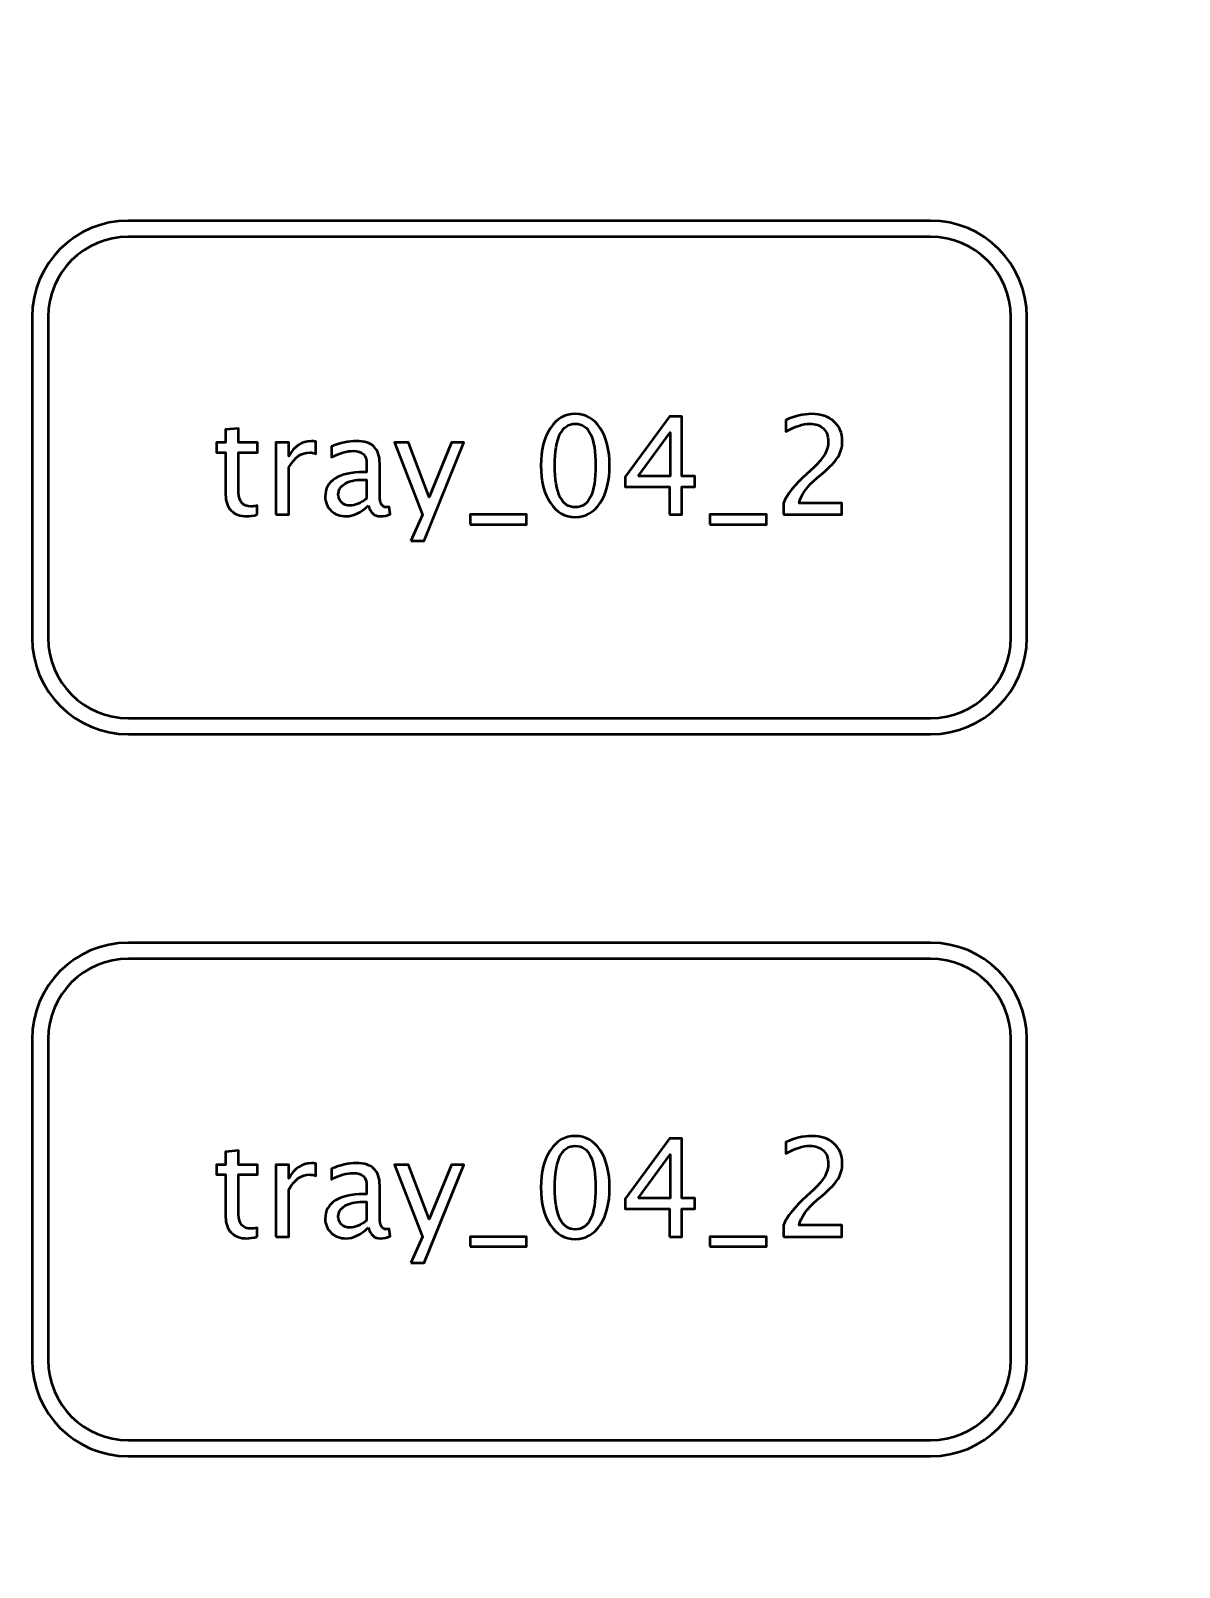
# Model space of a CAD drawing. Header units: centimetres. Extents: x -10.4 to 10.4, y -14.9 to 14.9.
# Drawn here: x -6.86 to 0.3, y -9.42 to 0.16 of the extents above; entities that cross this region are included whole.
import ezdxf

# ---------------------------------------------------------------- set-up
doc = ezdxf.new("R2010")
doc.units = ezdxf.units.CM
doc.header["$MEASUREMENT"] = 0
doc.layers.add('Layer 1', color=7, linetype='Continuous')

msp = doc.modelspace()

# ---------------------------------------------------------------- linework, layer by layer
at = {"layer": 'Layer 1', "lineweight": 53}
for points in [[(-10.45, -14.45), (-10.45, -14.45), (-10.45, 14.45), (-10.45, 14.45), (-10.45, 14.45), (-10.45, 14.72614), (-10.22614, 14.95), (-9.95, 14.95), (-9.95, 14.95), (-9.95, 14.95), (9.95, 14.95), (9.95, 14.95), (9.95, 14.95), (10.22614, 14.95), (10.45, 14.72614), (10.45, 14.45), (10.45, 14.45), (10.45, 14.45), (10.45, -14.45), (10.45, -14.45), (10.45, -14.45), (10.45, -14.72614), (10.22614, -14.95), (9.95, -14.95), (9.95, -14.95), (9.95, -14.95), (-9.95, -14.95), (-9.95, -14.95), (-9.95, -14.95), (-10.22614, -14.95), (-10.45, -14.72614), (-10.45, -14.45)], [(-6.85, -3.625), (-6.85, -3.625), (-6.85, -1.625), (-6.85, -1.625), (-6.85, -1.625), (-6.85, -1.29363), (-6.58137, -1.025), (-6.25, -1.025), (-6.25, -1.025), (-6.25, -1.025), (-1.25, -1.025), (-1.25, -1.025), (-1.25, -1.025), (-0.91863, -1.025), (-0.65, -1.29363), (-0.65, -1.625), (-0.65, -1.625), (-0.65, -1.625), (-0.65, -3.625), (-0.65, -3.625), (-0.65, -3.625), (-0.65, -3.95637), (-0.91863, -4.225), (-1.25, -4.225), (-1.25, -4.225), (-1.25, -4.225), (-6.25, -4.225), (-6.25, -4.225), (-6.25, -4.225), (-6.58137, -4.225), (-6.85, -3.95637), (-6.85, -3.625)], [(-6.85, -8.125), (-6.85, -8.125), (-6.85, -6.125), (-6.85, -6.125), (-6.85, -6.125), (-6.85, -5.79363), (-6.58137, -5.525), (-6.25, -5.525), (-6.25, -5.525), (-6.25, -5.525), (-1.25, -5.525), (-1.25, -5.525), (-1.25, -5.525), (-0.91863, -5.525), (-0.65, -5.79363), (-0.65, -6.125), (-0.65, -6.125), (-0.65, -6.125), (-0.65, -8.125), (-0.65, -8.125), (-0.65, -8.125), (-0.65, -8.45637), (-0.91863, -8.725), (-1.25, -8.725), (-1.25, -8.725), (-1.25, -8.725), (-6.25, -8.725), (-6.25, -8.725), (-6.25, -8.725), (-6.58137, -8.725), (-6.85, -8.45637), (-6.85, -8.125)]]:
    msp.add_open_spline(points, degree=3, knots=[0, 0, 0, 0, 0.1111111, 0.1111111, 0.1111111, 0.1111111, 0.2222222, 0.2222222, 0.2222222, 0.2222222, 0.3333333, 0.3333333, 0.3333333, 0.3333333, 0.4444444, 0.4444444, 0.4444444, 0.4444444, 0.5555556, 0.5555556, 0.5555556, 0.5555556, 0.6666667, 0.6666667, 0.6666667, 0.6666667, 0.7777778, 0.7777778, 0.7777778, 0.7777778, 1, 1, 1, 1], dxfattribs=at)
at = {"layer": 'Layer 1', "color": 4, "lineweight": 53}
for points, knots in [([(-6.75, -3.625), (-6.75, -3.625), (-6.75, -1.625), (-6.75, -1.625), (-6.75, -1.625), (-6.75, -1.34886), (-6.52614, -1.125), (-6.25, -1.125), (-6.25, -1.125), (-6.25, -1.125), (-1.25, -1.125), (-1.25, -1.125), (-1.25, -1.125), (-0.97386, -1.125), (-0.75, -1.34886), (-0.75, -1.625), (-0.75, -1.625), (-0.75, -1.625), (-0.75, -3.625), (-0.75, -3.625), (-0.75, -3.625), (-0.75, -3.90114), (-0.97386, -4.125), (-1.25, -4.125), (-1.25, -4.125), (-1.25, -4.125), (-6.25, -4.125), (-6.25, -4.125), (-6.25, -4.125), (-6.52614, -4.125), (-6.75, -3.90114), (-6.75, -3.625)], [0, 0, 0, 0, 0.1111111, 0.1111111, 0.1111111, 0.1111111, 0.2222222, 0.2222222, 0.2222222, 0.2222222, 0.3333333, 0.3333333, 0.3333333, 0.3333333, 0.4444444, 0.4444444, 0.4444444, 0.4444444, 0.5555556, 0.5555556, 0.5555556, 0.5555556, 0.6666667, 0.6666667, 0.6666667, 0.6666667, 0.7777778, 0.7777778, 0.7777778, 0.7777778, 1, 1, 1, 1]), ([(-3.46446, -2.87223), (-3.52867, -2.87223), (-3.58046, -2.84274), (-3.61969, -2.78389), (-3.61969, -2.78389), (-3.65906, -2.72505), (-3.67867, -2.64744), (-3.67867, -2.55092), (-3.67867, -2.55092), (-3.67867, -2.4544), (-3.65906, -2.37679), (-3.61969, -2.31794), (-3.61969, -2.31794), (-3.58046, -2.2591), (-3.52867, -2.22961), (-3.46446, -2.22961), (-3.46446, -2.22961), (-3.39997, -2.22961), (-3.34819, -2.25896), (-3.30896, -2.31766), (-3.30896, -2.31766), (-3.26987, -2.37636), (-3.25025, -2.45412), (-3.25025, -2.55092), (-3.25025, -2.55092), (-3.25025, -2.64744), (-3.26987, -2.72505), (-3.30896, -2.78389), (-3.30896, -2.78389), (-3.34819, -2.84274), (-3.39997, -2.87223), (-3.46446, -2.87223)], [0, 0, 0, 0, 0.1111111, 0.1111111, 0.1111111, 0.1111111, 0.2222222, 0.2222222, 0.2222222, 0.2222222, 0.3333333, 0.3333333, 0.3333333, 0.3333333, 0.4444444, 0.4444444, 0.4444444, 0.4444444, 0.5555556, 0.5555556, 0.5555556, 0.5555556, 0.6666667, 0.6666667, 0.6666667, 0.6666667, 0.7777778, 0.7777778, 0.7777778, 0.7777778, 1, 1, 1, 1]), ([(-3.4646, -2.81127), (-3.3798, -2.81127), (-3.33746, -2.72449), (-3.33746, -2.55092), (-3.33746, -2.55092), (-3.33746, -2.37735), (-3.3798, -2.29057), (-3.4646, -2.29057), (-3.4646, -2.29057), (-3.54913, -2.29057), (-3.59146, -2.37735), (-3.59146, -2.55092), (-3.59146, -2.55092), (-3.59146, -2.72449), (-3.54913, -2.81127), (-3.4646, -2.81127)], [0, 0, 0, 0, 0.2, 0.2, 0.2, 0.2, 0.4, 0.4, 0.4, 0.4, 0.6, 0.6, 0.6, 0.6, 1, 1, 1, 1]), ([(-2.87744, -2.85699), (-2.87744, -2.85699), (-2.87744, -2.68342), (-2.87744, -2.68342), (-2.87744, -2.68342), (-2.87744, -2.68342), (-3.15345, -2.68342), (-3.15345, -2.68342), (-3.15345, -2.68342), (-3.15345, -2.68342), (-3.15345, -2.62162), (-3.15345, -2.62162), (-3.15345, -2.62162), (-3.15345, -2.62162), (-2.87744, -2.24485), (-2.87744, -2.24485), (-2.87744, -2.24485), (-2.87744, -2.24485), (-2.80124, -2.24485), (-2.80124, -2.24485), (-2.80124, -2.24485), (-2.80124, -2.24485), (-2.80124, -2.61654), (-2.80124, -2.61654), (-2.80124, -2.61654), (-2.80124, -2.61654), (-2.71911, -2.61654), (-2.71911, -2.61654), (-2.71911, -2.61654), (-2.71911, -2.61654), (-2.71911, -2.68342), (-2.71911, -2.68342), (-2.71911, -2.68342), (-2.71911, -2.68342), (-2.80124, -2.68342), (-2.80124, -2.68342), (-2.80124, -2.68342), (-2.80124, -2.68342), (-2.80124, -2.85699), (-2.80124, -2.85699), (-2.80124, -2.85699), (-2.80124, -2.85699), (-2.87744, -2.85699), (-2.87744, -2.85699)], [0, 0, 0, 0, 0.0833333, 0.0833333, 0.0833333, 0.0833333, 0.1666667, 0.1666667, 0.1666667, 0.1666667, 0.25, 0.25, 0.25, 0.25, 0.3333333, 0.3333333, 0.3333333, 0.3333333, 0.4166667, 0.4166667, 0.4166667, 0.4166667, 0.5, 0.5, 0.5, 0.5, 0.5833333, 0.5833333, 0.5833333, 0.5833333, 0.6666667, 0.6666667, 0.6666667, 0.6666667, 0.75, 0.75, 0.75, 0.75, 0.8333333, 0.8333333, 0.8333333, 0.8333333, 1, 1, 1, 1]), ([(-2.16764, -2.85699), (-2.16764, -2.85699), (-2.16764, -2.78587), (-2.16764, -2.78587), (-2.16764, -2.78587), (-2.14393, -2.73041), (-2.09609, -2.66988), (-2.02398, -2.60454), (-2.02398, -2.60454), (-2.02398, -2.60454), (-1.97742, -2.56277), (-1.97742, -2.56277), (-1.97742, -2.56277), (-1.91745, -2.5083), (-1.88739, -2.4544), (-1.88739, -2.40078), (-1.88739, -2.40078), (-1.88739, -2.36649), (-1.89769, -2.33967), (-1.91815, -2.32006), (-1.91815, -2.32006), (-1.93861, -2.30045), (-1.96698, -2.29057), (-2.00296, -2.29057), (-2.00296, -2.29057), (-2.04501, -2.29057), (-2.09482, -2.30665), (-2.1524, -2.33883), (-2.1524, -2.33883), (-2.1524, -2.33883), (-2.1524, -2.26771), (-2.1524, -2.26771), (-2.1524, -2.26771), (-2.09807, -2.24231), (-2.04402, -2.22961), (-1.99012, -2.22961), (-1.99012, -2.22961), (-1.93283, -2.22961), (-1.88682, -2.24499), (-1.85211, -2.27589), (-1.85211, -2.27589), (-1.81754, -2.3068), (-1.80018, -2.34772), (-1.80018, -2.3988), (-1.80018, -2.3988), (-1.80018, -2.43549), (-1.80893, -2.46809), (-1.82643, -2.49645), (-1.82643, -2.49645), (-1.84407, -2.52495), (-1.87666, -2.55939), (-1.9245, -2.60003), (-1.9245, -2.60003), (-1.9245, -2.60003), (-1.95597, -2.62684), (-1.95597, -2.62684), (-1.95597, -2.62684), (-2.02144, -2.68229), (-2.05926, -2.73535), (-2.06942, -2.78587), (-2.06942, -2.78587), (-2.06942, -2.78587), (-1.80272, -2.78587), (-1.80272, -2.78587), (-1.80272, -2.78587), (-1.80272, -2.78587), (-1.80272, -2.85699), (-1.80272, -2.85699), (-1.80272, -2.85699), (-1.80272, -2.85699), (-2.16764, -2.85699), (-2.16764, -2.85699)], [0, 0, 0, 0, 0.0526316, 0.0526316, 0.0526316, 0.0526316, 0.1052632, 0.1052632, 0.1052632, 0.1052632, 0.1578947, 0.1578947, 0.1578947, 0.1578947, 0.2105263, 0.2105263, 0.2105263, 0.2105263, 0.2631579, 0.2631579, 0.2631579, 0.2631579, 0.3157895, 0.3157895, 0.3157895, 0.3157895, 0.3684211, 0.3684211, 0.3684211, 0.3684211, 0.4210526, 0.4210526, 0.4210526, 0.4210526, 0.4736842, 0.4736842, 0.4736842, 0.4736842, 0.5263158, 0.5263158, 0.5263158, 0.5263158, 0.5789474, 0.5789474, 0.5789474, 0.5789474, 0.6315789, 0.6315789, 0.6315789, 0.6315789, 0.6842105, 0.6842105, 0.6842105, 0.6842105, 0.7368421, 0.7368421, 0.7368421, 0.7368421, 0.7894737, 0.7894737, 0.7894737, 0.7894737, 0.8421053, 0.8421053, 0.8421053, 0.8421053, 0.8947368, 0.8947368, 0.8947368, 0.8947368, 1, 1, 1, 1]), ([(-5.44638, -2.85685), (-5.4715, -2.86376), (-5.49337, -2.86715), (-5.51185, -2.86715), (-5.51185, -2.86715), (-5.55334, -2.86715), (-5.58566, -2.8553), (-5.6088, -2.83159), (-5.6088, -2.83159), (-5.63208, -2.80788), (-5.64365, -2.775), (-5.64365, -2.73281), (-5.64365, -2.73281), (-5.64365, -2.73281), (-5.64365, -2.46922), (-5.64365, -2.46922), (-5.64365, -2.46922), (-5.64365, -2.46922), (-5.69982, -2.46922), (-5.69982, -2.46922), (-5.69982, -2.46922), (-5.69982, -2.46922), (-5.69982, -2.40825), (-5.69982, -2.40825), (-5.69982, -2.40825), (-5.69982, -2.40825), (-5.64365, -2.40825), (-5.64365, -2.40825), (-5.64365, -2.40825), (-5.64365, -2.40825), (-5.64365, -2.32712), (-5.64365, -2.32712), (-5.64365, -2.32712), (-5.64365, -2.32712), (-5.56237, -2.31935), (-5.56237, -2.31935), (-5.56237, -2.31935), (-5.56237, -2.31935), (-5.56237, -2.40825), (-5.56237, -2.40825), (-5.56237, -2.40825), (-5.56237, -2.40825), (-5.44469, -2.40825), (-5.44469, -2.40825), (-5.44469, -2.40825), (-5.44469, -2.40825), (-5.44469, -2.46922), (-5.44469, -2.46922), (-5.44469, -2.46922), (-5.44469, -2.46922), (-5.56237, -2.46922), (-5.56237, -2.46922), (-5.56237, -2.46922), (-5.56237, -2.46922), (-5.56237, -2.71814), (-5.56237, -2.71814), (-5.56237, -2.71814), (-5.56237, -2.77684), (-5.53683, -2.80619), (-5.48589, -2.80619), (-5.48589, -2.80619), (-5.47502, -2.80619), (-5.4619, -2.80436), (-5.44638, -2.80083), (-5.44638, -2.80083), (-5.44638, -2.80083), (-5.44638, -2.85685), (-5.44638, -2.85685)], [0, 0, 0, 0, 0.0555556, 0.0555556, 0.0555556, 0.0555556, 0.1111111, 0.1111111, 0.1111111, 0.1111111, 0.1666667, 0.1666667, 0.1666667, 0.1666667, 0.2222222, 0.2222222, 0.2222222, 0.2222222, 0.2777778, 0.2777778, 0.2777778, 0.2777778, 0.3333333, 0.3333333, 0.3333333, 0.3333333, 0.3888889, 0.3888889, 0.3888889, 0.3888889, 0.4444444, 0.4444444, 0.4444444, 0.4444444, 0.5, 0.5, 0.5, 0.5, 0.5555556, 0.5555556, 0.5555556, 0.5555556, 0.6111111, 0.6111111, 0.6111111, 0.6111111, 0.6666667, 0.6666667, 0.6666667, 0.6666667, 0.7222222, 0.7222222, 0.7222222, 0.7222222, 0.7777778, 0.7777778, 0.7777778, 0.7777778, 0.8333333, 0.8333333, 0.8333333, 0.8333333, 0.8888889, 0.8888889, 0.8888889, 0.8888889, 1, 1, 1, 1]), ([(-3.07316, -2.61654), (-3.07316, -2.61654), (-2.87236, -2.61654), (-2.87236, -2.61654), (-2.87236, -2.61654), (-2.87236, -2.61654), (-2.87236, -2.34532), (-2.87236, -2.34532), (-2.87236, -2.34532), (-2.87236, -2.34532), (-3.07316, -2.61654), (-3.07316, -2.61654)], [0, 0, 0, 0, 0.25, 0.25, 0.25, 0.25, 0.5, 0.5, 0.5, 0.5, 1, 1, 1, 1]), ([(-5.33039, -2.85699), (-5.33039, -2.85699), (-5.33039, -2.40825), (-5.33039, -2.40825), (-5.33039, -2.40825), (-5.33039, -2.40825), (-5.24911, -2.40825), (-5.24911, -2.40825), (-5.24911, -2.40825), (-5.24911, -2.40825), (-5.24911, -2.49306), (-5.24911, -2.49306), (-5.24911, -2.49306), (-5.21679, -2.43027), (-5.16995, -2.39894), (-5.10842, -2.39894), (-5.10842, -2.39894), (-5.1001, -2.39894), (-5.09135, -2.39965), (-5.08232, -2.40106), (-5.08232, -2.40106), (-5.08232, -2.40106), (-5.08232, -2.47712), (-5.08232, -2.47712), (-5.08232, -2.47712), (-5.09643, -2.47246), (-5.10884, -2.47006), (-5.11957, -2.47006), (-5.11957, -2.47006), (-5.17122, -2.47006), (-5.2144, -2.50054), (-5.24911, -2.56164), (-5.24911, -2.56164), (-5.24911, -2.56164), (-5.24911, -2.85699), (-5.24911, -2.85699), (-5.24911, -2.85699), (-5.24911, -2.85699), (-5.33039, -2.85699), (-5.33039, -2.85699)], [0, 0, 0, 0, 0.0909091, 0.0909091, 0.0909091, 0.0909091, 0.1818182, 0.1818182, 0.1818182, 0.1818182, 0.2727273, 0.2727273, 0.2727273, 0.2727273, 0.3636364, 0.3636364, 0.3636364, 0.3636364, 0.4545455, 0.4545455, 0.4545455, 0.4545455, 0.5454545, 0.5454545, 0.5454545, 0.5454545, 0.6363636, 0.6363636, 0.6363636, 0.6363636, 0.7272727, 0.7272727, 0.7272727, 0.7272727, 0.8181818, 0.8181818, 0.8181818, 0.8181818, 1, 1, 1, 1]), ([(-4.75268, -2.79984), (-4.8015, -2.84471), (-4.84849, -2.86715), (-4.89365, -2.86715), (-4.89365, -2.86715), (-4.93076, -2.86715), (-4.96166, -2.85558), (-4.98608, -2.8323), (-4.98608, -2.8323), (-5.01063, -2.80901), (-5.02291, -2.77966), (-5.02291, -2.74424), (-5.02291, -2.74424), (-5.02291, -2.69528), (-5.0023, -2.6576), (-4.9611, -2.63135), (-4.9611, -2.63135), (-4.91989, -2.60511), (-4.86077, -2.59198), (-4.78372, -2.59198), (-4.78372, -2.59198), (-4.78372, -2.59198), (-4.76467, -2.59198), (-4.76467, -2.59198), (-4.76467, -2.59198), (-4.76467, -2.59198), (-4.76467, -2.53794), (-4.76467, -2.53794), (-4.76467, -2.53794), (-4.76467, -2.48587), (-4.79177, -2.4599), (-4.84609, -2.4599), (-4.84609, -2.4599), (-4.88814, -2.4599), (-4.93415, -2.47317), (-4.98396, -2.4997), (-4.98396, -2.4997), (-4.98396, -2.4997), (-4.98396, -2.43281), (-4.98396, -2.43281), (-4.98396, -2.43281), (-4.92921, -2.41023), (-4.87756, -2.39894), (-4.82916, -2.39894), (-4.82916, -2.39894), (-4.77935, -2.39894), (-4.74252, -2.41023), (-4.71895, -2.43295), (-4.71895, -2.43295), (-4.69525, -2.45567), (-4.68339, -2.49066), (-4.68339, -2.53794), (-4.68339, -2.53794), (-4.68339, -2.53794), (-4.68339, -2.74071), (-4.68339, -2.74071), (-4.68339, -2.74071), (-4.68339, -2.78714), (-4.66914, -2.81042), (-4.64049, -2.81042), (-4.64049, -2.81042), (-4.63697, -2.81042), (-4.63174, -2.80986), (-4.62483, -2.80873), (-4.62483, -2.80873), (-4.62483, -2.80873), (-4.61904, -2.85389), (-4.61904, -2.85389), (-4.61904, -2.85389), (-4.63753, -2.86278), (-4.65785, -2.86715), (-4.68015, -2.86715), (-4.68015, -2.86715), (-4.71811, -2.86715), (-4.74224, -2.84471), (-4.75268, -2.79984)], [0, 0, 0, 0, 0.05, 0.05, 0.05, 0.05, 0.1, 0.1, 0.1, 0.1, 0.15, 0.15, 0.15, 0.15, 0.2, 0.2, 0.2, 0.2, 0.25, 0.25, 0.25, 0.25, 0.3, 0.3, 0.3, 0.3, 0.35, 0.35, 0.35, 0.35, 0.4, 0.4, 0.4, 0.4, 0.45, 0.45, 0.45, 0.45, 0.5, 0.5, 0.5, 0.5, 0.55, 0.55, 0.55, 0.55, 0.6, 0.6, 0.6, 0.6, 0.65, 0.65, 0.65, 0.65, 0.7, 0.7, 0.7, 0.7, 0.75, 0.75, 0.75, 0.75, 0.8, 0.8, 0.8, 0.8, 0.85, 0.85, 0.85, 0.85, 0.9, 0.9, 0.9, 0.9, 1, 1, 1, 1]), ([(-4.48993, -3.0204), (-4.48993, -3.0204), (-4.41712, -2.85755), (-4.41712, -2.85755), (-4.41712, -2.85755), (-4.41712, -2.85755), (-4.59097, -2.40825), (-4.59097, -2.40825), (-4.59097, -2.40825), (-4.59097, -2.40825), (-4.50376, -2.40825), (-4.50376, -2.40825), (-4.50376, -2.40825), (-4.50376, -2.40825), (-4.3745, -2.74805), (-4.3745, -2.74805), (-4.3745, -2.74805), (-4.3745, -2.74805), (-4.23664, -2.40825), (-4.23664, -2.40825), (-4.23664, -2.40825), (-4.23664, -2.40825), (-4.16001, -2.40825), (-4.16001, -2.40825), (-4.16001, -2.40825), (-4.16001, -2.40825), (-4.40526, -3.0204), (-4.40526, -3.0204), (-4.40526, -3.0204), (-4.40526, -3.0204), (-4.48993, -3.0204), (-4.48993, -3.0204)], [0, 0, 0, 0, 0.1111111, 0.1111111, 0.1111111, 0.1111111, 0.2222222, 0.2222222, 0.2222222, 0.2222222, 0.3333333, 0.3333333, 0.3333333, 0.3333333, 0.4444444, 0.4444444, 0.4444444, 0.4444444, 0.5555556, 0.5555556, 0.5555556, 0.5555556, 0.6666667, 0.6666667, 0.6666667, 0.6666667, 0.7777778, 0.7777778, 0.7777778, 0.7777778, 1, 1, 1, 1]), ([(-4.76467, -2.75553), (-4.76467, -2.75553), (-4.76467, -2.64024), (-4.76467, -2.64024), (-4.76467, -2.64024), (-4.76467, -2.64024), (-4.79078, -2.6394), (-4.79078, -2.6394), (-4.79078, -2.6394), (-4.83593, -2.6394), (-4.87234, -2.64772), (-4.90014, -2.66437), (-4.90014, -2.66437), (-4.9278, -2.68116), (-4.94163, -2.70332), (-4.94163, -2.73098), (-4.94163, -2.73098), (-4.94163, -2.75031), (-4.93471, -2.76668), (-4.92102, -2.78008), (-4.92102, -2.78008), (-4.90719, -2.79349), (-4.8904, -2.80026), (-4.87051, -2.80026), (-4.87051, -2.80026), (-4.83664, -2.80026), (-4.80136, -2.78531), (-4.76467, -2.75553)], [0, 0, 0, 0, 0.125, 0.125, 0.125, 0.125, 0.25, 0.25, 0.25, 0.25, 0.375, 0.375, 0.375, 0.375, 0.5, 0.5, 0.5, 0.5, 0.625, 0.625, 0.625, 0.625, 0.75, 0.75, 0.75, 0.75, 1, 1, 1, 1]), ([(-4.11979, -2.91795), (-4.11979, -2.91795), (-4.11979, -2.85699), (-4.11979, -2.85699), (-4.11979, -2.85699), (-4.11979, -2.85699), (-3.76758, -2.85699), (-3.76758, -2.85699), (-3.76758, -2.85699), (-3.76758, -2.85699), (-3.76758, -2.91795), (-3.76758, -2.91795), (-3.76758, -2.91795), (-3.76758, -2.91795), (-4.11979, -2.91795), (-4.11979, -2.91795)], [0, 0, 0, 0, 0.2, 0.2, 0.2, 0.2, 0.4, 0.4, 0.4, 0.4, 0.6, 0.6, 0.6, 0.6, 1, 1, 1, 1]), ([(-2.62569, -2.91795), (-2.62569, -2.91795), (-2.62569, -2.85699), (-2.62569, -2.85699), (-2.62569, -2.85699), (-2.62569, -2.85699), (-2.27348, -2.85699), (-2.27348, -2.85699), (-2.27348, -2.85699), (-2.27348, -2.85699), (-2.27348, -2.91795), (-2.27348, -2.91795), (-2.27348, -2.91795), (-2.27348, -2.91795), (-2.62569, -2.91795), (-2.62569, -2.91795)], [0, 0, 0, 0, 0.2, 0.2, 0.2, 0.2, 0.4, 0.4, 0.4, 0.4, 0.6, 0.6, 0.6, 0.6, 1, 1, 1, 1]), ([(-6.75, -8.125), (-6.75, -8.125), (-6.75, -6.125), (-6.75, -6.125), (-6.75, -6.125), (-6.75, -5.84886), (-6.52614, -5.625), (-6.25, -5.625), (-6.25, -5.625), (-6.25, -5.625), (-1.25, -5.625), (-1.25, -5.625), (-1.25, -5.625), (-0.97386, -5.625), (-0.75, -5.84886), (-0.75, -6.125), (-0.75, -6.125), (-0.75, -6.125), (-0.75, -8.125), (-0.75, -8.125), (-0.75, -8.125), (-0.75, -8.40114), (-0.97386, -8.625), (-1.25, -8.625), (-1.25, -8.625), (-1.25, -8.625), (-6.25, -8.625), (-6.25, -8.625), (-6.25, -8.625), (-6.52614, -8.625), (-6.75, -8.40114), (-6.75, -8.125)], [0, 0, 0, 0, 0.1111111, 0.1111111, 0.1111111, 0.1111111, 0.2222222, 0.2222222, 0.2222222, 0.2222222, 0.3333333, 0.3333333, 0.3333333, 0.3333333, 0.4444444, 0.4444444, 0.4444444, 0.4444444, 0.5555556, 0.5555556, 0.5555556, 0.5555556, 0.6666667, 0.6666667, 0.6666667, 0.6666667, 0.7777778, 0.7777778, 0.7777778, 0.7777778, 1, 1, 1, 1]), ([(-3.46446, -7.37223), (-3.52867, -7.37223), (-3.58046, -7.34274), (-3.61969, -7.28389), (-3.61969, -7.28389), (-3.65906, -7.22505), (-3.67867, -7.14744), (-3.67867, -7.05092), (-3.67867, -7.05092), (-3.67867, -6.9544), (-3.65906, -6.87679), (-3.61969, -6.81794), (-3.61969, -6.81794), (-3.58046, -6.7591), (-3.52867, -6.72961), (-3.46446, -6.72961), (-3.46446, -6.72961), (-3.39997, -6.72961), (-3.34819, -6.75896), (-3.30896, -6.81766), (-3.30896, -6.81766), (-3.26987, -6.87636), (-3.25025, -6.95412), (-3.25025, -7.05092), (-3.25025, -7.05092), (-3.25025, -7.14744), (-3.26987, -7.22505), (-3.30896, -7.28389), (-3.30896, -7.28389), (-3.34819, -7.34274), (-3.39997, -7.37223), (-3.46446, -7.37223)], [0, 0, 0, 0, 0.1111111, 0.1111111, 0.1111111, 0.1111111, 0.2222222, 0.2222222, 0.2222222, 0.2222222, 0.3333333, 0.3333333, 0.3333333, 0.3333333, 0.4444444, 0.4444444, 0.4444444, 0.4444444, 0.5555556, 0.5555556, 0.5555556, 0.5555556, 0.6666667, 0.6666667, 0.6666667, 0.6666667, 0.7777778, 0.7777778, 0.7777778, 0.7777778, 1, 1, 1, 1]), ([(-3.4646, -7.31127), (-3.3798, -7.31127), (-3.33746, -7.22449), (-3.33746, -7.05092), (-3.33746, -7.05092), (-3.33746, -6.87735), (-3.3798, -6.79057), (-3.4646, -6.79057), (-3.4646, -6.79057), (-3.54913, -6.79057), (-3.59146, -6.87735), (-3.59146, -7.05092), (-3.59146, -7.05092), (-3.59146, -7.22449), (-3.54913, -7.31127), (-3.4646, -7.31127)], [0, 0, 0, 0, 0.2, 0.2, 0.2, 0.2, 0.4, 0.4, 0.4, 0.4, 0.6, 0.6, 0.6, 0.6, 1, 1, 1, 1]), ([(-2.87744, -7.35699), (-2.87744, -7.35699), (-2.87744, -7.18342), (-2.87744, -7.18342), (-2.87744, -7.18342), (-2.87744, -7.18342), (-3.15345, -7.18342), (-3.15345, -7.18342), (-3.15345, -7.18342), (-3.15345, -7.18342), (-3.15345, -7.12162), (-3.15345, -7.12162), (-3.15345, -7.12162), (-3.15345, -7.12162), (-2.87744, -6.74485), (-2.87744, -6.74485), (-2.87744, -6.74485), (-2.87744, -6.74485), (-2.80124, -6.74485), (-2.80124, -6.74485), (-2.80124, -6.74485), (-2.80124, -6.74485), (-2.80124, -7.11654), (-2.80124, -7.11654), (-2.80124, -7.11654), (-2.80124, -7.11654), (-2.71911, -7.11654), (-2.71911, -7.11654), (-2.71911, -7.11654), (-2.71911, -7.11654), (-2.71911, -7.18342), (-2.71911, -7.18342), (-2.71911, -7.18342), (-2.71911, -7.18342), (-2.80124, -7.18342), (-2.80124, -7.18342), (-2.80124, -7.18342), (-2.80124, -7.18342), (-2.80124, -7.35699), (-2.80124, -7.35699), (-2.80124, -7.35699), (-2.80124, -7.35699), (-2.87744, -7.35699), (-2.87744, -7.35699)], [0, 0, 0, 0, 0.0833333, 0.0833333, 0.0833333, 0.0833333, 0.1666667, 0.1666667, 0.1666667, 0.1666667, 0.25, 0.25, 0.25, 0.25, 0.3333333, 0.3333333, 0.3333333, 0.3333333, 0.4166667, 0.4166667, 0.4166667, 0.4166667, 0.5, 0.5, 0.5, 0.5, 0.5833333, 0.5833333, 0.5833333, 0.5833333, 0.6666667, 0.6666667, 0.6666667, 0.6666667, 0.75, 0.75, 0.75, 0.75, 0.8333333, 0.8333333, 0.8333333, 0.8333333, 1, 1, 1, 1]), ([(-2.16764, -7.35699), (-2.16764, -7.35699), (-2.16764, -7.28587), (-2.16764, -7.28587), (-2.16764, -7.28587), (-2.14393, -7.23041), (-2.09609, -7.16988), (-2.02398, -7.10454), (-2.02398, -7.10454), (-2.02398, -7.10454), (-1.97742, -7.06277), (-1.97742, -7.06277), (-1.97742, -7.06277), (-1.91745, -7.0083), (-1.88739, -6.9544), (-1.88739, -6.90078), (-1.88739, -6.90078), (-1.88739, -6.86649), (-1.89769, -6.83967), (-1.91815, -6.82006), (-1.91815, -6.82006), (-1.93861, -6.80045), (-1.96698, -6.79057), (-2.00296, -6.79057), (-2.00296, -6.79057), (-2.04501, -6.79057), (-2.09482, -6.80665), (-2.1524, -6.83883), (-2.1524, -6.83883), (-2.1524, -6.83883), (-2.1524, -6.76771), (-2.1524, -6.76771), (-2.1524, -6.76771), (-2.09807, -6.74231), (-2.04402, -6.72961), (-1.99012, -6.72961), (-1.99012, -6.72961), (-1.93283, -6.72961), (-1.88682, -6.74499), (-1.85211, -6.77589), (-1.85211, -6.77589), (-1.81754, -6.8068), (-1.80018, -6.84772), (-1.80018, -6.8988), (-1.80018, -6.8988), (-1.80018, -6.93549), (-1.80893, -6.96809), (-1.82643, -6.99645), (-1.82643, -6.99645), (-1.84407, -7.02495), (-1.87666, -7.05939), (-1.9245, -7.10003), (-1.9245, -7.10003), (-1.9245, -7.10003), (-1.95597, -7.12684), (-1.95597, -7.12684), (-1.95597, -7.12684), (-2.02144, -7.18229), (-2.05926, -7.23535), (-2.06942, -7.28587), (-2.06942, -7.28587), (-2.06942, -7.28587), (-1.80272, -7.28587), (-1.80272, -7.28587), (-1.80272, -7.28587), (-1.80272, -7.28587), (-1.80272, -7.35699), (-1.80272, -7.35699), (-1.80272, -7.35699), (-1.80272, -7.35699), (-2.16764, -7.35699), (-2.16764, -7.35699)], [0, 0, 0, 0, 0.0526316, 0.0526316, 0.0526316, 0.0526316, 0.1052632, 0.1052632, 0.1052632, 0.1052632, 0.1578947, 0.1578947, 0.1578947, 0.1578947, 0.2105263, 0.2105263, 0.2105263, 0.2105263, 0.2631579, 0.2631579, 0.2631579, 0.2631579, 0.3157895, 0.3157895, 0.3157895, 0.3157895, 0.3684211, 0.3684211, 0.3684211, 0.3684211, 0.4210526, 0.4210526, 0.4210526, 0.4210526, 0.4736842, 0.4736842, 0.4736842, 0.4736842, 0.5263158, 0.5263158, 0.5263158, 0.5263158, 0.5789474, 0.5789474, 0.5789474, 0.5789474, 0.6315789, 0.6315789, 0.6315789, 0.6315789, 0.6842105, 0.6842105, 0.6842105, 0.6842105, 0.7368421, 0.7368421, 0.7368421, 0.7368421, 0.7894737, 0.7894737, 0.7894737, 0.7894737, 0.8421053, 0.8421053, 0.8421053, 0.8421053, 0.8947368, 0.8947368, 0.8947368, 0.8947368, 1, 1, 1, 1]), ([(-5.44638, -7.35685), (-5.4715, -7.36376), (-5.49337, -7.36715), (-5.51185, -7.36715), (-5.51185, -7.36715), (-5.55334, -7.36715), (-5.58566, -7.3553), (-5.6088, -7.33159), (-5.6088, -7.33159), (-5.63208, -7.30788), (-5.64365, -7.275), (-5.64365, -7.23281), (-5.64365, -7.23281), (-5.64365, -7.23281), (-5.64365, -6.96922), (-5.64365, -6.96922), (-5.64365, -6.96922), (-5.64365, -6.96922), (-5.69982, -6.96922), (-5.69982, -6.96922), (-5.69982, -6.96922), (-5.69982, -6.96922), (-5.69982, -6.90825), (-5.69982, -6.90825), (-5.69982, -6.90825), (-5.69982, -6.90825), (-5.64365, -6.90825), (-5.64365, -6.90825), (-5.64365, -6.90825), (-5.64365, -6.90825), (-5.64365, -6.82712), (-5.64365, -6.82712), (-5.64365, -6.82712), (-5.64365, -6.82712), (-5.56237, -6.81935), (-5.56237, -6.81935), (-5.56237, -6.81935), (-5.56237, -6.81935), (-5.56237, -6.90825), (-5.56237, -6.90825), (-5.56237, -6.90825), (-5.56237, -6.90825), (-5.44469, -6.90825), (-5.44469, -6.90825), (-5.44469, -6.90825), (-5.44469, -6.90825), (-5.44469, -6.96922), (-5.44469, -6.96922), (-5.44469, -6.96922), (-5.44469, -6.96922), (-5.56237, -6.96922), (-5.56237, -6.96922), (-5.56237, -6.96922), (-5.56237, -6.96922), (-5.56237, -7.21814), (-5.56237, -7.21814), (-5.56237, -7.21814), (-5.56237, -7.27684), (-5.53683, -7.30619), (-5.48589, -7.30619), (-5.48589, -7.30619), (-5.47502, -7.30619), (-5.4619, -7.30436), (-5.44638, -7.30083), (-5.44638, -7.30083), (-5.44638, -7.30083), (-5.44638, -7.35685), (-5.44638, -7.35685)], [0, 0, 0, 0, 0.0555556, 0.0555556, 0.0555556, 0.0555556, 0.1111111, 0.1111111, 0.1111111, 0.1111111, 0.1666667, 0.1666667, 0.1666667, 0.1666667, 0.2222222, 0.2222222, 0.2222222, 0.2222222, 0.2777778, 0.2777778, 0.2777778, 0.2777778, 0.3333333, 0.3333333, 0.3333333, 0.3333333, 0.3888889, 0.3888889, 0.3888889, 0.3888889, 0.4444444, 0.4444444, 0.4444444, 0.4444444, 0.5, 0.5, 0.5, 0.5, 0.5555556, 0.5555556, 0.5555556, 0.5555556, 0.6111111, 0.6111111, 0.6111111, 0.6111111, 0.6666667, 0.6666667, 0.6666667, 0.6666667, 0.7222222, 0.7222222, 0.7222222, 0.7222222, 0.7777778, 0.7777778, 0.7777778, 0.7777778, 0.8333333, 0.8333333, 0.8333333, 0.8333333, 0.8888889, 0.8888889, 0.8888889, 0.8888889, 1, 1, 1, 1]), ([(-3.07316, -7.11654), (-3.07316, -7.11654), (-2.87236, -7.11654), (-2.87236, -7.11654), (-2.87236, -7.11654), (-2.87236, -7.11654), (-2.87236, -6.84532), (-2.87236, -6.84532), (-2.87236, -6.84532), (-2.87236, -6.84532), (-3.07316, -7.11654), (-3.07316, -7.11654)], [0, 0, 0, 0, 0.25, 0.25, 0.25, 0.25, 0.5, 0.5, 0.5, 0.5, 1, 1, 1, 1]), ([(-5.33039, -7.35699), (-5.33039, -7.35699), (-5.33039, -6.90825), (-5.33039, -6.90825), (-5.33039, -6.90825), (-5.33039, -6.90825), (-5.24911, -6.90825), (-5.24911, -6.90825), (-5.24911, -6.90825), (-5.24911, -6.90825), (-5.24911, -6.99306), (-5.24911, -6.99306), (-5.24911, -6.99306), (-5.21679, -6.93027), (-5.16995, -6.89894), (-5.10842, -6.89894), (-5.10842, -6.89894), (-5.1001, -6.89894), (-5.09135, -6.89965), (-5.08232, -6.90106), (-5.08232, -6.90106), (-5.08232, -6.90106), (-5.08232, -6.97712), (-5.08232, -6.97712), (-5.08232, -6.97712), (-5.09643, -6.97246), (-5.10884, -6.97006), (-5.11957, -6.97006), (-5.11957, -6.97006), (-5.17122, -6.97006), (-5.2144, -7.00054), (-5.24911, -7.06164), (-5.24911, -7.06164), (-5.24911, -7.06164), (-5.24911, -7.35699), (-5.24911, -7.35699), (-5.24911, -7.35699), (-5.24911, -7.35699), (-5.33039, -7.35699), (-5.33039, -7.35699)], [0, 0, 0, 0, 0.0909091, 0.0909091, 0.0909091, 0.0909091, 0.1818182, 0.1818182, 0.1818182, 0.1818182, 0.2727273, 0.2727273, 0.2727273, 0.2727273, 0.3636364, 0.3636364, 0.3636364, 0.3636364, 0.4545455, 0.4545455, 0.4545455, 0.4545455, 0.5454545, 0.5454545, 0.5454545, 0.5454545, 0.6363636, 0.6363636, 0.6363636, 0.6363636, 0.7272727, 0.7272727, 0.7272727, 0.7272727, 0.8181818, 0.8181818, 0.8181818, 0.8181818, 1, 1, 1, 1]), ([(-4.75268, -7.29984), (-4.8015, -7.34471), (-4.84849, -7.36715), (-4.89365, -7.36715), (-4.89365, -7.36715), (-4.93076, -7.36715), (-4.96166, -7.35558), (-4.98608, -7.3323), (-4.98608, -7.3323), (-5.01063, -7.30901), (-5.02291, -7.27966), (-5.02291, -7.24424), (-5.02291, -7.24424), (-5.02291, -7.19528), (-5.0023, -7.1576), (-4.9611, -7.13135), (-4.9611, -7.13135), (-4.91989, -7.10511), (-4.86077, -7.09198), (-4.78372, -7.09198), (-4.78372, -7.09198), (-4.78372, -7.09198), (-4.76467, -7.09198), (-4.76467, -7.09198), (-4.76467, -7.09198), (-4.76467, -7.09198), (-4.76467, -7.03794), (-4.76467, -7.03794), (-4.76467, -7.03794), (-4.76467, -6.98587), (-4.79177, -6.9599), (-4.84609, -6.9599), (-4.84609, -6.9599), (-4.88814, -6.9599), (-4.93415, -6.97317), (-4.98396, -6.9997), (-4.98396, -6.9997), (-4.98396, -6.9997), (-4.98396, -6.93281), (-4.98396, -6.93281), (-4.98396, -6.93281), (-4.92921, -6.91023), (-4.87756, -6.89894), (-4.82916, -6.89894), (-4.82916, -6.89894), (-4.77935, -6.89894), (-4.74252, -6.91023), (-4.71895, -6.93295), (-4.71895, -6.93295), (-4.69525, -6.95567), (-4.68339, -6.99066), (-4.68339, -7.03794), (-4.68339, -7.03794), (-4.68339, -7.03794), (-4.68339, -7.24071), (-4.68339, -7.24071), (-4.68339, -7.24071), (-4.68339, -7.28714), (-4.66914, -7.31042), (-4.64049, -7.31042), (-4.64049, -7.31042), (-4.63697, -7.31042), (-4.63174, -7.30986), (-4.62483, -7.30873), (-4.62483, -7.30873), (-4.62483, -7.30873), (-4.61904, -7.35389), (-4.61904, -7.35389), (-4.61904, -7.35389), (-4.63753, -7.36278), (-4.65785, -7.36715), (-4.68015, -7.36715), (-4.68015, -7.36715), (-4.71811, -7.36715), (-4.74224, -7.34471), (-4.75268, -7.29984)], [0, 0, 0, 0, 0.05, 0.05, 0.05, 0.05, 0.1, 0.1, 0.1, 0.1, 0.15, 0.15, 0.15, 0.15, 0.2, 0.2, 0.2, 0.2, 0.25, 0.25, 0.25, 0.25, 0.3, 0.3, 0.3, 0.3, 0.35, 0.35, 0.35, 0.35, 0.4, 0.4, 0.4, 0.4, 0.45, 0.45, 0.45, 0.45, 0.5, 0.5, 0.5, 0.5, 0.55, 0.55, 0.55, 0.55, 0.6, 0.6, 0.6, 0.6, 0.65, 0.65, 0.65, 0.65, 0.7, 0.7, 0.7, 0.7, 0.75, 0.75, 0.75, 0.75, 0.8, 0.8, 0.8, 0.8, 0.85, 0.85, 0.85, 0.85, 0.9, 0.9, 0.9, 0.9, 1, 1, 1, 1]), ([(-4.48993, -7.5204), (-4.48993, -7.5204), (-4.41712, -7.35755), (-4.41712, -7.35755), (-4.41712, -7.35755), (-4.41712, -7.35755), (-4.59097, -6.90825), (-4.59097, -6.90825), (-4.59097, -6.90825), (-4.59097, -6.90825), (-4.50376, -6.90825), (-4.50376, -6.90825), (-4.50376, -6.90825), (-4.50376, -6.90825), (-4.3745, -7.24805), (-4.3745, -7.24805), (-4.3745, -7.24805), (-4.3745, -7.24805), (-4.23664, -6.90825), (-4.23664, -6.90825), (-4.23664, -6.90825), (-4.23664, -6.90825), (-4.16001, -6.90825), (-4.16001, -6.90825), (-4.16001, -6.90825), (-4.16001, -6.90825), (-4.40526, -7.5204), (-4.40526, -7.5204), (-4.40526, -7.5204), (-4.40526, -7.5204), (-4.48993, -7.5204), (-4.48993, -7.5204)], [0, 0, 0, 0, 0.1111111, 0.1111111, 0.1111111, 0.1111111, 0.2222222, 0.2222222, 0.2222222, 0.2222222, 0.3333333, 0.3333333, 0.3333333, 0.3333333, 0.4444444, 0.4444444, 0.4444444, 0.4444444, 0.5555556, 0.5555556, 0.5555556, 0.5555556, 0.6666667, 0.6666667, 0.6666667, 0.6666667, 0.7777778, 0.7777778, 0.7777778, 0.7777778, 1, 1, 1, 1]), ([(-4.76467, -7.25553), (-4.76467, -7.25553), (-4.76467, -7.14024), (-4.76467, -7.14024), (-4.76467, -7.14024), (-4.76467, -7.14024), (-4.79078, -7.1394), (-4.79078, -7.1394), (-4.79078, -7.1394), (-4.83593, -7.1394), (-4.87234, -7.14772), (-4.90014, -7.16437), (-4.90014, -7.16437), (-4.9278, -7.18116), (-4.94163, -7.20332), (-4.94163, -7.23098), (-4.94163, -7.23098), (-4.94163, -7.25031), (-4.93471, -7.26668), (-4.92102, -7.28008), (-4.92102, -7.28008), (-4.90719, -7.29349), (-4.8904, -7.30026), (-4.87051, -7.30026), (-4.87051, -7.30026), (-4.83664, -7.30026), (-4.80136, -7.28531), (-4.76467, -7.25553)], [0, 0, 0, 0, 0.125, 0.125, 0.125, 0.125, 0.25, 0.25, 0.25, 0.25, 0.375, 0.375, 0.375, 0.375, 0.5, 0.5, 0.5, 0.5, 0.625, 0.625, 0.625, 0.625, 0.75, 0.75, 0.75, 0.75, 1, 1, 1, 1]), ([(-4.11979, -7.41795), (-4.11979, -7.41795), (-4.11979, -7.35699), (-4.11979, -7.35699), (-4.11979, -7.35699), (-4.11979, -7.35699), (-3.76758, -7.35699), (-3.76758, -7.35699), (-3.76758, -7.35699), (-3.76758, -7.35699), (-3.76758, -7.41795), (-3.76758, -7.41795), (-3.76758, -7.41795), (-3.76758, -7.41795), (-4.11979, -7.41795), (-4.11979, -7.41795)], [0, 0, 0, 0, 0.2, 0.2, 0.2, 0.2, 0.4, 0.4, 0.4, 0.4, 0.6, 0.6, 0.6, 0.6, 1, 1, 1, 1]), ([(-2.62569, -7.41795), (-2.62569, -7.41795), (-2.62569, -7.35699), (-2.62569, -7.35699), (-2.62569, -7.35699), (-2.62569, -7.35699), (-2.27348, -7.35699), (-2.27348, -7.35699), (-2.27348, -7.35699), (-2.27348, -7.35699), (-2.27348, -7.41795), (-2.27348, -7.41795), (-2.27348, -7.41795), (-2.27348, -7.41795), (-2.62569, -7.41795), (-2.62569, -7.41795)], [0, 0, 0, 0, 0.2, 0.2, 0.2, 0.2, 0.4, 0.4, 0.4, 0.4, 0.6, 0.6, 0.6, 0.6, 1, 1, 1, 1])]:
    msp.add_open_spline(points, degree=3, knots=knots, dxfattribs=at)

doc.saveas('drawing.dxf')
